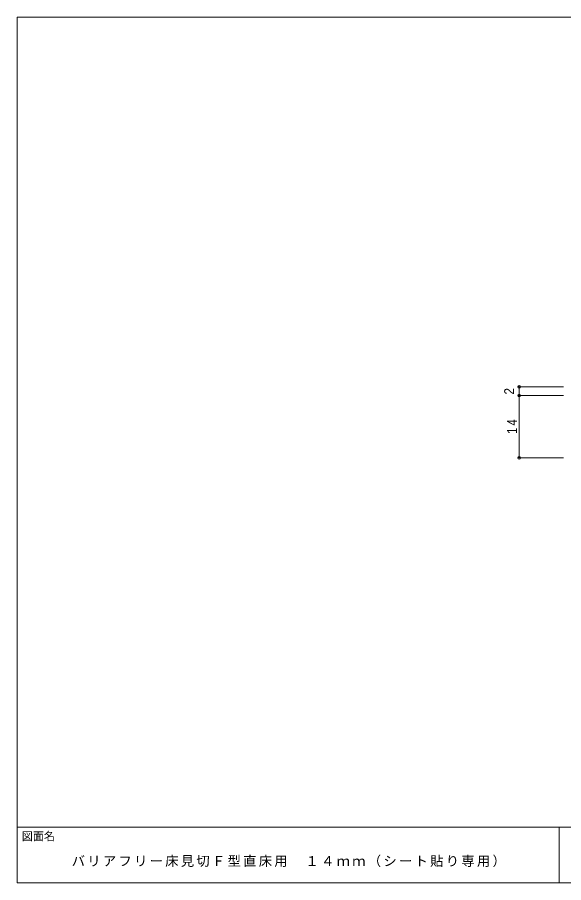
# Model space of a CAD drawing. Units: millimetres at full size, sheet at 1:1; details may follow other scales. Extents: x -141 to 141, y -98 to 98.
# Drawn here: x -141 to -18, y -97.5 to 97.5 of the extents above; entities that cross this region are included whole.
import ezdxf
from ezdxf.enums import TextEntityAlignment as Align

# ---------------------------------------------------------------- set-up
doc = ezdxf.new("R2010")
doc.units = ezdxf.units.MM
doc.header["$PDMODE"] = 32
doc.header["$PDSIZE"] = 0.6
for name, color, linetype, lineweight in [('0-3_寸法', 4, 'Continuous', 9), ('F-0_図面枠', 5, 'Continuous', 9), ('F-5_F-5ﾚｲﾔ', 7, 'Continuous', 9)]:
    doc.layers.add(name, color=color, linetype=linetype, lineweight=lineweight)
doc.styles.add('HGｺﾞｼｯｸM', font='')
doc.styles.get('HGｺﾞｼｯｸM').set_extended_font_data('HGｺﾞｼｯｸM')

msp = doc.modelspace()

# ---------------------------------------------------------------- linework, layer by layer
at = {"layer": '0-3_寸法'}
for p, q in [((-28, 14.25), (-28, 12.25)), ((-28, 14.25), (-18, 14.25)), ((-28, 12.25), (-18, 12.25)), ((-28, 12.25), (-28, -1.75)), ((-28, -1.75), (-18, -1.75))]:
    msp.add_line(p, q, dxfattribs=at)
for p in [(-28, 14.25), (-28, 12.25), (-28, -1.75)]:
    msp.add_point(p, dxfattribs=at)
at = {"layer": 'F-0_図面枠'}
for p, q in [((-141, 97.5), (141, 97.5)), ((-141, -97.5), (-141, 97.5)), ((-141, -85), (141, -85)), ((-19, -97.5), (-19, -85)), ((141, -97.5), (-141, -97.5))]:
    msp.add_line(p, q, dxfattribs=at)

# ---------------------------------------------------------------- texts
at = {"layer": '0-3_寸法', "color": 7, "style": 'HGｺﾞｼｯｸM', "width": 0.9}
msp.add_text('2', height=2.199, rotation=90, dxfattribs=at).set_placement((-28.5, 12.5), align=Align.BOTTOM_LEFT)
at = {"layer": '0-3_寸法', "color": 7, "insert": (-28.5, 3.625), "char_height": 2.199, "attachment_point": 7, "rotation": 90, "style": 'HGｺﾞｼｯｸM'}
msp.add_mtext('\\T1.36;\\W0.85;14', dxfattribs=at)
at = {"layer": 'F-0_図面枠', "color": 7, "style": 'HGｺﾞｼｯｸM'}
msp.add_text('図面名', height=1.833, dxfattribs=at).set_placement((-140, -88.5), align=Align.BOTTOM_LEFT)
at = {"layer": 'F-5_F-5ﾚｲﾔ', "insert": (-128.75, -94), "char_height": 2.199, "attachment_point": 7, "style": 'HGｺﾞｼｯｸM'}
msp.add_mtext('\\T1.17;バリアフリー床見切Ｆ型直床用\u3000１４ｍｍ（シート貼り専用）', dxfattribs=at)

doc.saveas('drawing.dxf')
